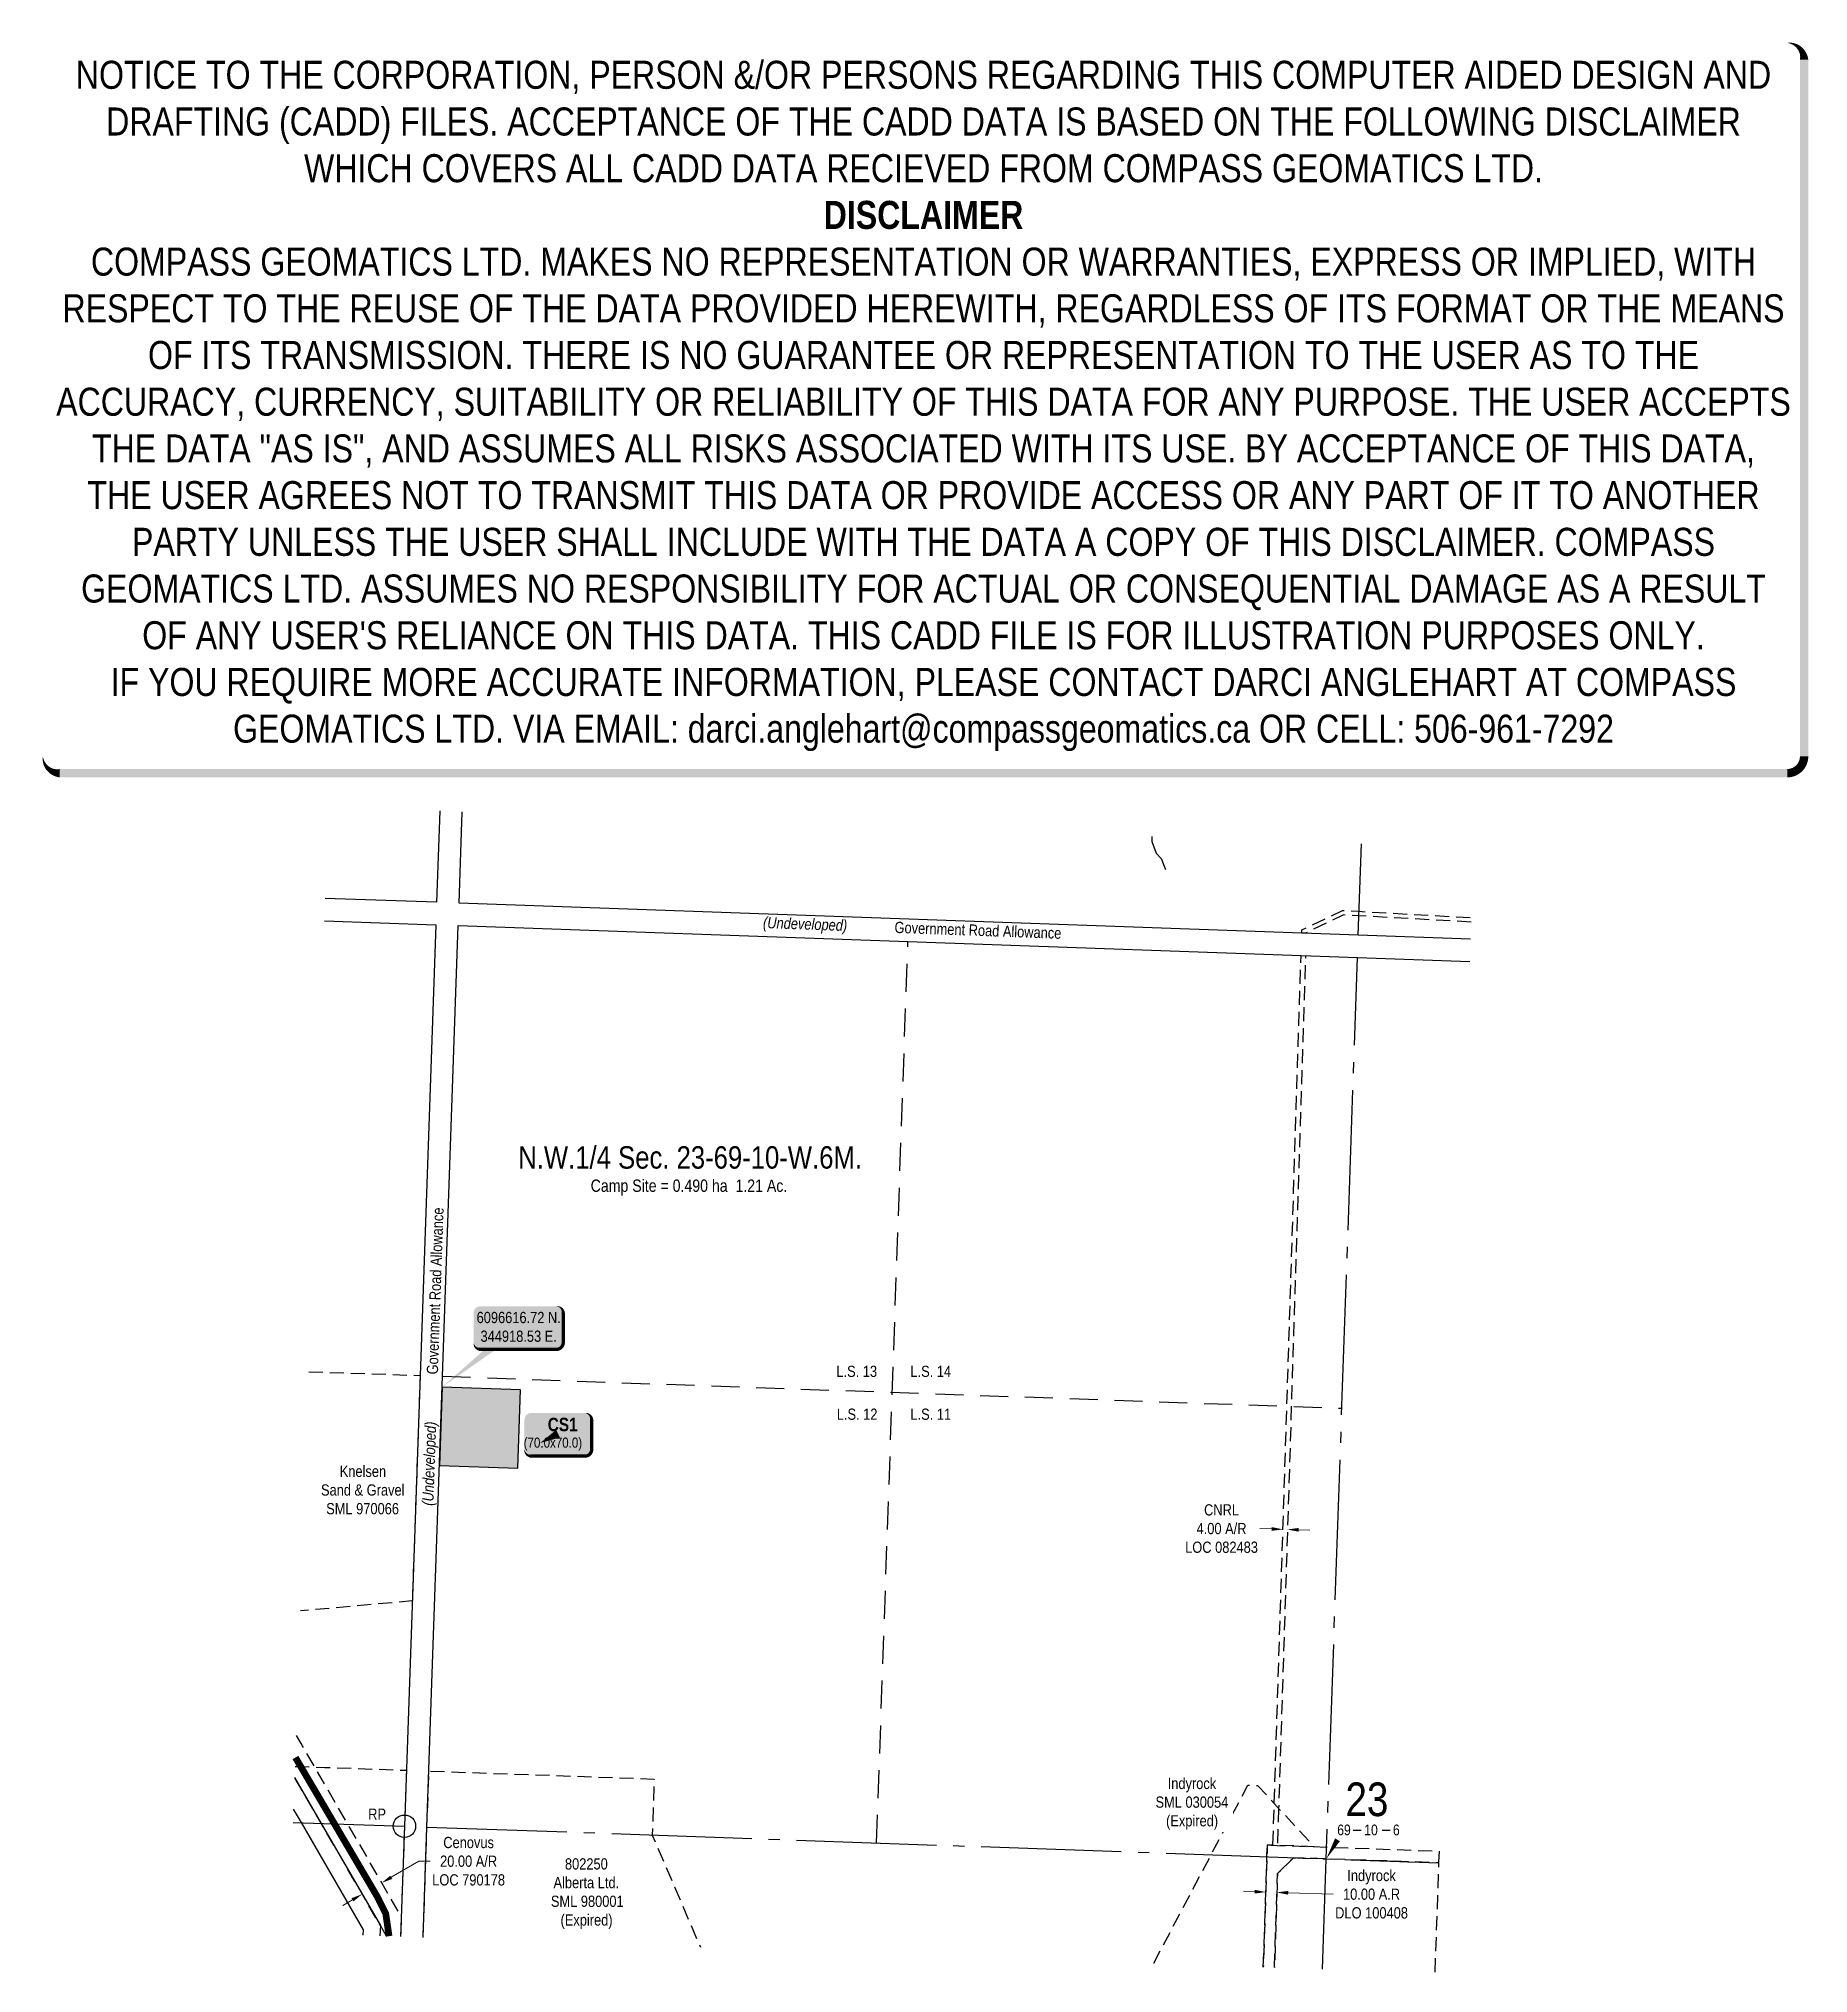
# Model space of a CAD drawing. Extents: x 344558 to 346138, y 6096094 to 6097820.
import ezdxf
from ezdxf.enums import TextEntityAlignment as Align

# ---------------------------------------------------------------- set-up
doc = ezdxf.new("R2010")
doc.units = 0
doc.header["$LTSCALE"] = 5
doc.header["$PDSIZE"] = 0.5
for name, pattern in [('foc-ACCESSROAD', [3.75, 2.5, -1.25]), ('foc-LSD', [8, 5, -3]), ('foc-QUARTERLINE', [33, 25, -3, 2, -3])]:
    doc.linetypes.add(name, pattern=pattern)
doc.layers.get('Defpoints').update_dxf_attribs({"color": 9})
for name, color, linetype in [('10', 1, 'Continuous'), ('35', 37, 'Continuous'), ('9', 3, 'Continuous'), ('AS-ROADS', 254, 'Continuous'), ('C-AR', 13, 'foc-ACCESSROAD'), ('C-SYMBOL', 7, 'Continuous'), ('DETAIL-T', 7, 'Continuous'), ('F-AR', 190, 'foc-ACCESSROAD'), ('F-RW', 190, 'Continuous'), ('F-WS', 190, 'foc-ACCESSROAD'), ('L-AREAWORK', 7, 'Continuous'), ('L-QSEC', 8, 'foc-QUARTERLINE'), ('L-ROAD-T', 7, 'Continuous'), ('L-SEC', 7, 'Continuous'), ('L-SECLBL', 7, 'Continuous'), ('L-SECTION-LSD', 7, 'foc-LSD'), ('P-TEMP-BLOCKS', 250, 'Continuous'), ('P-TEMP-BLUE', 146, 'Continuous'), ('T-WATER', 160, 'Continuous')]:
    doc.layers.add(name, color=color, linetype=linetype)
for name, color, linetype, lineweight in [('C-AR-T', 13, 'Continuous', 9), ('F-AR-T', 190, 'Continuous', 9), ('F-WS-T', 190, 'Continuous', 9), ('T-TEXT', 48, 'Continuous', 18)]:
    doc.layers.add(name, color=color, linetype=linetype, lineweight=lineweight)
doc.layers.add('DISCLAIMER', color=7, linetype='Continuous', plot=False)
doc.layers.add('P-TEMP-BLUE-H', color=7, linetype='Continuous', true_color=0x99e6ff)
doc.styles.add('100L', font='ARIALN.TTF', dxfattribs={"height": 11})
doc.styles.add('175L', font='ARIALN.TTF', dxfattribs={"height": 20})
doc.styles.add('80', font='ARIALN.TTF', dxfattribs={"height": 10})
doc.styles.add('80CG', font='ARIALN.TTF', dxfattribs={"height": 10})
doc.styles.add('80L', font='ARIALN.TTF', dxfattribs={"height": 10})
doc.styles.add('80LS', font='ARIALNI.TTF', dxfattribs={"height": 10})
doc.styles.add('BOLD', font='ARIALNB.TTF')
doc.styles.add('foc-LtypeFont', font='ARIALN.TTF', dxfattribs={"height": 7.349999999999999})
doc.styles.add('SIMPLEX', font='ARIALN.TTF')
doc.linetypes.add('foc-TOPO-flowdirection-NOLINE', pattern='A,0,[">",foc-LtypeFont,S=0.3,R=0,X=0,Y=-0.945],-20,[">",foc-LtypeFont,S=0.3,R=0,X=0,Y=-0.945],0', length=20)
doc.dimstyles.new('Compass 5 000', dxfattribs={"dimscale": 5, "dimtxt": 9, "dimasz": 2, "dimexe": 0.2, "dimexo": 0.0625, "dimgap": 0.5, "dimtad": 0, "dimtih": 1, "dimtoh": 1, "dimzin": 0, "dimdsep": 46, "dimtxsty": '80CG', "dimcen": 0.1, "dimse1": 1, "dimse2": 1, "dimclrd": 256, "dimclrt": 256, "dimaunit": 1, "dimadec": 4, "dimazin": 0, "dimtfac": 0.06, "dimtofl": 0, "dimtmove": 0, "dimatfit": 1, "dimfxl": 0.2, "dimtolj": 1, "dimtzin": 0, "dimlwd": -1, "dimarcsym": 0})

# ---------------------------------------------------------------- blocks, each defined once
blk = doc.blocks.new('L-SECLBL')
at = {"layer": '9', "color": 7}
for p, q in [((-5.082139060913505, -27.83004804289613), (-12.28857354467345, -27.83004804289613)), ((20.70431141927111, -27.83004804289613), (13.49787693551116, -27.83004804289613))]:
    blk.add_line(p, q, dxfattribs=at)
at = {"layer": '10', "color": 2, "style": 'SIMPLEX'}
blk.add_attdef('SEC', text='', height=30, dxfattribs=at).set_placement((0, 0), align=Align.MIDDLE)
at = {"layer": '10', "color": 5, "style": '80L'}
blk.add_attdef('TWP', text='', height=9.5, dxfattribs=at).set_placement((-14.43410290347765, -27.36845155570791), align=Align.MIDDLE_RIGHT)
blk.add_attdef('RGE', text='', height=9.5, dxfattribs=at).set_placement((3.622123863462547, -27.36845155570791), align=Align.MIDDLE_CENTER)
blk.add_attdef('MER', text='', height=9.5, dxfattribs=at).set_placement((23.16775162027989, -27.36845155570791), align=Align.MIDDLE_LEFT)
blk = doc.blocks.new('*U20')
h = blk.add_hatch(color=254)
edge = h.paths.add_edge_path()
edge.add_line((-33.99999999999998, -20), (33.99999999999998, -20))
edge.add_arc((33.99999999999999, -13.99999999999999), 6.000000000000007, 269.9999999999999, 359.9999999999999)
edge.add_line((39.99999999999999, -14), (39.99999999999999, 12.5))
edge.add_arc((33.99999999999999, 12.49999999999999), 6.000000000000007, 6.785183320455494e-14, 90.00000000000007)
edge.add_line((33.99999999999998, 18.5), (-33.99999999999998, 18.5))
edge.add_arc((-33.99999999999999, 12.49999999999999), 6.000000000000007, 89.99999999999993, 179.9999999999999)
edge.add_line((-39.99999999999999, 12.5), (-39.99999999999999, -14))
edge.add_arc((-33.99999999999999, -13.99999999999999), 6.000000000000007, 180, 270.0000000000001)
at = {"color": 1, "flags": 128}
blk.add_lwpolyline([(-33.99999999999998, -20, 3, 3, 0), (33.99999999999998, -20, 3, 3, 0.4142135623730951), (39.99999999999999, -14, 3, 3, 0), (39.99999999999999, 12.5, 3, 0, 0.4142135623730951), (33.99999999999998, 18.5, 0, 0, 0), (-33.99999999999998, 18.5, 0, 0, 0.4142135623730951), (-39.99999999999999, 12.5, 0, 0, 0), (-39.99999999999999, -14, 0, 3, 0.4142135623730951)], format="xyseb", close=True, dxfattribs=at)
blk.add_lwpolyline([(-67.95661362896445, -53.6609322902843, 0, 10, 0), (0, 0, 5, 5, 0)], format="xyseb", dxfattribs=at)
at = {"color": 1, "style": '80'}
blk.add_attdef('ENTER_TEXT_001', (-35.98567530695772, -4.996589358799454), '', height=10, dxfattribs=at)
blk = doc.blocks.new('RP')
at = {"layer": '35', "color": 3}
blk.add_circle((0, 0), 10, dxfattribs=at)
at = {"layer": '35', "color": 3, "style": '80'}
blk.add_attdef('RP_001', (-32.36089367917796, 5.754369554757101), '', height=10, dxfattribs=at)
blk = doc.blocks.new('*D21')
at = {"layer": 'Defpoints', "color": 0, "transparency": 16777216}
for p in [(344846.5591672435, 6096165.094598012), (344863.8590643154, 6096175.121326597), (344864.374235278, 6096174.232461944)]:
    blk.add_point(p, dxfattribs=at)
at = {"layer": 'F-AR-T', "transparency": 16777216}
for p, q in [((344873.0261120475, 6096179.246943807), (344897.7258101064, 6096193.562472248)), ((344897.7258101064, 6096193.562472248), (344907.7258101064, 6096193.562472248)), ((344838.4224614357, 6096159.191251496), (344829.7705846662, 6096154.176769632))]:
    blk.add_line(p, q, dxfattribs=at)
for points in [[(344872.19036507, 6096180.68892327), (344873.861859025, 6096177.804964346), (344864.374235278, 6096174.232461944)], [(344837.5867144582, 6096160.633230958), (344839.2582084131, 6096157.749272034), (344847.0743382056, 6096164.205733359)]]:
    blk.add_solid(points, dxfattribs=at)
at = {"layer": 'F-AR-T', "transparency": 16777216, "insert": (344942.0402712254, 6096193.562472248), "char_height": 10, "attachment_point": 5, "style": '80CG'}
blk.add_mtext('\\A1;Cenovus\\P20.00 A/R\\PLOC 790178', dxfattribs=at)
blk = doc.blocks.new('*D22')
at = {"layer": 'Defpoints', "color": 0, "transparency": 16777216}
for p in [(345653.225982198, 6096159.101463644), (345663.4471241594, 6096165.767805539), (345663.2183805252, 6096158.774617369)]:
    blk.add_point(p, dxfattribs=at)
at = {"layer": 'F-AR-T', "transparency": 16777216}
for p, q in [((345643.4600710977, 6096166.421571895), (345633.4654163633, 6096166.748491977)), ((345673.4417788938, 6096165.440885457), (345713.568788547, 6096164.128351347))]:
    blk.add_line(p, q, dxfattribs=at)
for points in [[(345643.514557778, 6096168.087347685), (345643.4055844175, 6096164.755796107), (345653.4547258321, 6096166.094651815)], [(345673.4962655741, 6096167.106661247), (345673.3872922136, 6096163.775109668), (345663.4471241594, 6096165.767805539)]]:
    blk.add_solid(points, dxfattribs=at)
at = {"layer": 'F-AR-T', "transparency": 16777216, "insert": (345747.8627858184, 6096164.128351348), "char_height": 10, "attachment_point": 5, "style": '80CG'}
blk.add_mtext('\\A1;Indyrock\\P10.00 A.R\\PDLO 100408', dxfattribs=at)
blk = doc.blocks.new('*D23')
at = {"layer": 'C-AR-T', "transparency": 16777216}
for p, q in [((345658.7982699764, 6096490.051958344), (345648.2924171085, 6096490.383967561)), ((345682.7873596735, 6096489.293847702), (345692.7823698808, 6096488.977982293))]:
    blk.add_line(p, q, dxfattribs=at)
for points in [[(345658.8509142111, 6096491.717793379), (345658.7456257417, 6096488.38612331), (345668.7932801837, 6096489.736092936)], [(345682.8400039083, 6096490.959682737), (345682.7347154388, 6096487.628012667), (345672.7923494662, 6096489.60971311)]]:
    blk.add_solid(points, dxfattribs=at)
at = {"layer": 'Defpoints', "color": 0, "transparency": 16777216}
for p in [(345668.7932801837, 6096489.736092936), (345668.61710568, 6096484.161357889), (345672.6161749626, 6096484.034978064)]:
    blk.add_point(p, dxfattribs=at)
at = {"layer": 'C-AR-T', "transparency": 16777216, "insert": (345613.9915985547, 6096490.383967561), "char_height": 10, "attachment_point": 5, "style": '80CG'}
blk.add_mtext('\\A1;CNRL\\P4.00 A/R\\PLOC 082483 ', dxfattribs=at)
blk = doc.blocks.new('*U24')
at = {"true_color": 0x99e6ff}
h = blk.add_hatch(color=141, dxfattribs=at)
edge = h.paths.add_edge_path()
edge.add_line((-23.99999999999998, -20), (23.99999999999998, -20))
edge.add_arc((23.99999999999998, -14), 6, 270, 360)
edge.add_line((29.99999999999998, -14), (29.99999999999998, 12.5))
edge.add_arc((23.99999999999998, 12.5), 6, 0, 90)
edge.add_line((23.99999999999998, 18.5), (-23.99999999999998, 18.5))
edge.add_arc((-23.99999999999998, 12.5), 6, 90, 180)
edge.add_line((-29.99999999999998, 12.5), (-29.99999999999998, -14))
edge.add_arc((-23.99999999999998, -14), 6, 180, 270)
at = {"color": 250, "flags": 128}
blk.add_lwpolyline([(-23.99999999999998, -20, 3, 3, 0), (23.99999999999998, -20, 3, 3, 0.414213562373095), (29.99999999999998, -14, 3, 3, 0), (29.99999999999998, 12.5, 3, 0, 0.414213562373095), (23.99999999999998, 18.5, 0, 0, 0), (-23.99999999999998, 18.5, 0, 0, 0.414213562373095), (-29.99999999999998, 12.5, 0, 0, 0), (-29.99999999999998, -14, 0, 3, 0.414213562373095)], format="xyseb", close=True, dxfattribs=at)
at = {"flags": 128}
blk.add_lwpolyline([(-16.08017872372204, -8.346255067618841, 0, 7.5, 0), (-3.398394867633905e-15, 0, 0, 0, 0)], format="xyseb", dxfattribs=at)
at = {"color": 250}
for tag, p, height, style in [('TEMP_AREA_W1_001', (-9.212824010914055, 2.244292974654144), 12, 'BOLD'), ('ENTER_TEXT_001', (-30.65893587994544, -12.47010782646594), 9, '80')]:
    blk.add_attdef(tag, p, '', height=height, dxfattribs=dict(at, style=style))
blk = doc.blocks.new('Disclaimer_Legal')
at = {"layer": 'DISCLAIMER', "color": 254, "flags": 128}
blk.add_lwpolyline([(-3612.859355113964, -1104.601793492536, 37.5, 37.5, 0), (4096.10254652852, -1104.601793492536, 37.5, 37.5, 0.414213562373095), (4171.10254652852, -1029.601793492536, 37.5, 37.5, 0), (4171.10254652852, 2078.694150954953, 37.5, 0, 0.414213562373095), (4096.10254652852, 2153.694150954953, 0, 0, 0), (-3612.859355113964, 2153.694150954953, 0, 0, 0.414213562373095), (-3687.859355113964, 2078.694150954953, 0, 0, 0), (-3687.859355113964, -1029.601793492536, 0, 37.5, 0.414213562373095)], format="xyseb", close=True, dxfattribs=at)
at = {"layer": 'DISCLAIMER', "color": 254, "insert": (241.6215957072782, 533.9211787312088), "char_height": 125, "width": 7717.567617301413, "attachment_point": 5, "style": '80'}
blk.add_mtext('NOTICE TO THE CORPORATION, PERSON &/OR PERSONS REGARDING THIS COMPUTER AIDED DESIGN AND DRAFTING (CADD) FILES. ACCEPTANCE OF THE CADD DATA IS BASED ON THE FOLLOWING DISCLAIMER WHICH COVERS ALL CADD DATA RECIEVED FROM COMPASS GEOMATICS LTD.\\P{\\fArial Narrow|b1|i0|c0|p34;DISCLAIMER}\\PCOMPASS GEOMATICS LTD. MAKES NO REPRESENTATION OR WARRANTIES, EXPRESS OR IMPLIED, WITH RESPECT TO THE REUSE OF THE DATA PROVIDED HEREWITH, REGARDLESS OF ITS FORMAT OR THE MEANS OF ITS TRANSMISSION. THERE IS NO GUARANTEE OR REPRESENTATION TO THE USER AS TO THE ACCURACY, CURRENCY, SUITABILITY OR RELIABILITY OF THIS DATA FOR ANY PURPOSE. THE USER ACCEPTS THE DATA "AS IS", AND ASSUMES ALL RISKS ASSOCIATED WITH ITS USE. BY ACCEPTANCE OF THIS DATA, THE USER AGREES NOT TO TRANSMIT THIS DATA OR PROVIDE ACCESS OR ANY PART OF IT TO ANOTHER PARTY UNLESS THE USER SHALL INCLUDE WITH THE DATA A COPY OF THIS DISCLAIMER. COMPASS GEOMATICS LTD. ASSUMES NO RESPONSIBILITY FOR ACTUAL OR CONSEQUENTIAL DAMAGE AS A RESULT OF ANY USER\'S RELIANCE ON THIS DATA. THIS CADD FILE IS FOR ILLUSTRATION PURPOSES ONLY.\\PIF YOU REQUIRE MORE ACCURATE INFORMATION, PLEASE CONTACT DARCI ANGLEHART AT COMPASS GEOMATICS LTD. VIA EMAIL: darci.anglehart@compassgeomatics.ca OR CELL: 506-961-7292', dxfattribs=at)

msp = doc.modelspace()

# ---------------------------------------------------------------- hatches: boundary and pattern name
at = {"layer": 'P-TEMP-BLUE-H'}
h = msp.add_hatch(color=256, dxfattribs=at)
h.dxf.hatch_style = 1
h.paths.add_polyline_path([(344986.0426822937, 6096544.341614719), (344988.4757584881, 6096614.284328167), (344918.5330450389, 6096616.717404363), (344916.0999688446, 6096546.774690913)])

# ---------------------------------------------------------------- linework, layer by layer
at = {"layer": 'AS-ROADS', "const_width": 5.998740119999993, "flags": 128}
msp.add_lwpolyline([(344787.4881897255, 6096286.134560212), (344860.4281455568, 6096162.174480689), (344868.0830727672, 6096146.873965464), (344871.0255941863, 6096126.705232947)], dxfattribs=at)
at = {"layer": 'C-AR', "flags": 128}
msp.add_lwpolyline([(345836.7472701548, 6097031.63925391), (345736.5882500485, 6097037.215610462), (345722.8442162972, 6097037.981436096), (345691.6739580274, 6097023.032111344), (345689.6181856622, 6097022.046114794), (345689.6047318046, 6097021.631197178), (345685.6078365247, 6097021.773527741), (345685.6960092409, 6097024.602333768), (345691.8359761208, 6097027.54714129), (345722.0399981993, 6097042.030982187), (345736.7274204009, 6097041.213177506), (345836.8857218145, 6097035.637673297)], dxfattribs=at)
msp.add_lwpolyline([(345664.9330781496, 6096240.916201433), (345663.8840000496, 6096207.71868449), (345659.8855472172, 6096207.860353196), (345661.0623156728, 6096245.103207998), (345684.9715888725, 6097001.670446909), (345688.970119504, 6097001.528260607), (345664.9330781496, 6096240.916201433)], close=True, dxfattribs=at)
at = {"layer": 'F-AR', "flags": 128}
for points in [[(344788.1028579896, 6096305.828376333), (344804.4459700668, 6096277.629827734), (344834.0375197886, 6096226.574763936), (344881.9657258093, 6096143.880490909), (344881.3567179999, 6096126.338555904)], [(344868.7619583172, 6096126.785574962), (344863.2915321998, 6096136.224309554), (344810.4495086094, 6096227.396681869), (344786.7960841542, 6096268.209393993)], [(345651.2674695903, 6096099.012526009), (345654.4806565016, 6096197.59600574), (345654.4924213048, 6096197.936959749), (345654.8206571467, 6096208.038723217), (345657.3265109268, 6096207.950054361), (345659.8855472172, 6096207.860353196), (345663.8840000496, 6096207.71868449), (345707.8180936353, 6096206.165757133), (345808.1088125092, 6096202.621943164), (345807.7549290895, 6096192.633254197), (345807.738799306, 6096192.175358979), (345707.4568259253, 6096195.727381492), (345678.2563456317, 6096196.757045515), (345663.9974239707, 6096182.591662274), (345661.2520014144, 6096098.658150369)]]:
    msp.add_lwpolyline(points, dxfattribs=at)
at = {"layer": 'F-RW'}
for points in [[(344786.796097931, 6096268.209790578), (344810.4503923391, 6096227.397252198), (344863.2915321998, 6096136.224309554), (344862.9503707267, 6096126.991842528)], [(344847.963960272, 6096127.523747167), (344848.1460211251, 6096132.450414854), (344792.759242106, 6096228.013376653), (344785.8159619759, 6096239.993953839)]]:
    msp.add_lwpolyline(points, dxfattribs=at)
at = {"layer": 'F-WS', "flags": 128}
for points in [[(344799.3788925025, 6096630.439209402), (344898.7651656738, 6096627.004378437), (344891.7698202295, 6096425.906820462), (344791.9612665365, 6096416.902993152)], [(344787.1443145534, 6096278.234138042), (344789.9480513493, 6096278.136382964), (344804.4459700668, 6096277.629827734), (344813.6615876954, 6096277.307784463), (344886.512254169, 6096274.762340733), (344884.7744670769, 6096224.806312603), (344882.5498373073, 6096160.712927763), (344881.9657258093, 6096143.880490909), (344881.3570163685, 6096126.338545314)], [(344901.4569704063, 6096125.625148412), (344904.8745388419, 6096224.096409023), (344906.6124672361, 6096274.053029448), (345107.6241338046, 6096266.944828997), (345105.8959017772, 6096216.977092923), (345148.936115014, 6096116.841503697)], [(345553.4300001372, 6096102.485018904), (345604.6601926711, 6096199.35272678), (345637.5143356967, 6096261.477015063), (345646.2070421748, 6096261.176336515), (345696.6869553825, 6096206.559040607), (345663.8840000496, 6096207.71868449), (345659.8855472172, 6096207.860353196), (345657.3265109268, 6096207.950054361), (345654.8206571467, 6096208.038723217), (345654.4924213048, 6096197.936959749), (345654.4806565016, 6096197.59600574), (345651.2674695903, 6096099.012526009)], [(345661.2520014144, 6096098.658150369), (345663.9974239707, 6096182.591662274), (345678.2563456317, 6096196.757045515), (345707.4568259253, 6096195.727381492), (345807.738799306, 6096192.175358979), (345804.2487940518, 6096093.582841806)]]:
    msp.add_lwpolyline(points, dxfattribs=at)
at = {"layer": 'L-QSEC'}
for p, q in [((345735.9893384564, 6097019.981634406), (345738.8177275358, 6097101.35697884)), ((345704.0443191942, 6096097.139345556), (345735.2907142974, 6096999.881577457)), ((344785.4089826, 6096228.277963255), (344884.7744905654, 6096224.806814368)), ((344904.875053102, 6096224.096317288), (345807.6568179405, 6096192.185578393))]:
    msp.add_line(p, q, dxfattribs=at)
at = {"layer": 'L-SEC'}
for p, q in [((344916.2868226947, 6097130.808544999), (344913.4552139806, 6097049.303038682)), ((344933.5532892054, 6097048.585346394), (344936.3852550752, 6097130.088899929)), ((344913.4552139806, 6097049.303038682), (344814.0470386692, 6097052.701055204)), ((344813.3487902638, 6097032.600106033), (344912.7562314983, 6097029.201929037)), ((344912.7562314983, 6097029.201929037), (344898.766216108, 6096627.00456655)), ((344918.8661124667, 6096626.291966687), (344932.856633345, 6097028.48593966)), ((345836.2200729538, 6097016.414044526), (345735.9889037519, 6097019.981649887)), ((345735.2907142974, 6096999.881577457), (345835.524076244, 6096996.31398402)), ((344898.766216108, 6096627.00456655), (344884.7744905654, 6096224.806814368)), ((344904.8750769905, 6096224.097005655), (344918.8661124667, 6096626.291966687)), ((344884.7744905654, 6096224.806814368), (344881.3570578796, 6096126.338543841)), ((344901.4577737327, 6096125.6251199), (344904.8750769905, 6096224.097005655))]:
    msp.add_line(p, q, dxfattribs=at)
at = {"layer": 'L-SECLBL', "flags": 128}
msp.add_lwpolyline([(345707.4568259253, 6096195.727381492, 0, 4.999999999999991, 0), (345717.489354916, 6096212.720274106, 0, 0, 0)], format="xyseb", dxfattribs=at)
at = {"layer": 'L-SECTION-LSD'}
msp.add_line((344918.8661124667, 6096626.291966687), (345721.3741077623, 6096597.81572626), dxfattribs=at)
at = {"layer": 'P-TEMP-BLUE'}
msp.add_lwpolyline([(344986.0426822937, 6096544.341614719), (344988.4757584881, 6096614.284328167), (344918.5330450389, 6096616.717404363), (344916.0999688446, 6096546.774690913)], close=True, dxfattribs=at)
at = {"layer": 'T-WATER', "flags": 128}
msp.add_lwpolyline([(345551.8577445883, 6097108.051273577), (345551.7622000007, 6097103.497599993), (345555.6139000012, 6097093.226500001), (345560.1659000016, 6097088.3243), (345564.0348757617, 6097078.579850248)], dxfattribs=at)
at = {"layer": 'T-WATER', "linetype": 'foc-TOPO-flowdirection-NOLINE', "flags": 128}
msp.add_lwpolyline([(345551.8577445883, 6097108.051273577), (345551.7622000007, 6097103.497599993), (345555.6139000012, 6097093.226500001), (345560.1659000016, 6097088.3243), (345564.0348757617, 6097078.579850248)], dxfattribs=at)

# ---------------------------------------------------------------- block references
at = {"color": 3}
msp.add_blockref('RP', (344884.774, 6096224.807), dxfattribs=at).add_auto_attribs({'RP_001': 'RP'})
at = {"layer": 'Defpoints', "color": 3, "xscale": 0.2, "yscale": 0.2, "zscale": 0.2}
msp.add_blockref('Disclaimer_Legal', (345299.6762885593, 6097385.390986228), dxfattribs=at)
at = {"layer": 'DETAIL-T'}
ref = msp.add_blockref('*U20', (344986.4753891382, 6096670.367068931), dxfattribs=dict(at, xscale=0.9997900199999965, yscale=0.9997900199999965, zscale=0.9997900199999965))
ref.add_attrib('ENTER_TEXT_001', '6096616.72 N.', (344949.1878588902, 6096673.784950457), dxfattribs={"layer": '0', "color": 1, "height": 9.997900199999957, "style": '80'})
ref.add_attrib('ENTER_TEXT_002', '344918.53 E.', (344952.6625725, 6096657.080864356), dxfattribs={"layer": '0', "color": 1, "height": 9.997900199999957, "style": '80'})
at = {"layer": 'L-SECLBL', "xscale": 0.9997900199999965, "yscale": 0.9997900199999965, "zscale": 0.9997900199999965}
msp.add_blockref('L-SECLBL', (345743.7499803025, 6096248.885804849), dxfattribs=at).add_auto_attribs({'SEC': '23', 'TWP': '69', 'RGE': '10', 'MER': '6'})
at = {"layer": 'P-TEMP-BLOCKS', "xscale": 0.9997860000000001, "yscale": 0.9997860000000001, "zscale": 0.9997860000000001}
msp.add_blockref('*U24', (345021.8490626622, 6096575.072831533), dxfattribs=at).add_auto_attribs({'TEMP_AREA_W1_001': 'CS1', 'ENTER_TEXT_001': '(70.0x70.0)'})

# ---------------------------------------------------------------- texts
at = {"layer": 'C-SYMBOL', "color": 3, "insert": (345139.7132912062, 6096831.619532621), "char_height": 19.99580039999994, "width": 306.8114148687445, "attachment_point": 2, "style": '175L', "bg_fill": 3, "box_fill_scale": 1.2, "bg_fill_color": 256, "bg_fill_transparency": 0}
msp.add_mtext('N.W.1/4 Sec. 23-69-10-W.6M.', dxfattribs=at)
at = {"layer": 'F-WS-T', "char_height": 9.999999999999995, "attachment_point": 1, "style": '80L'}
for s, insert in [('\\pi17.02228;Knelsen \\P\\pi0.31696;Sand & Gravel\\P\\pi4.9452;SML 970066', (344809.9923342688, 6096546.532867361)), ('\\pi18.29445;802250 \\P\\pi8.08981;Alberta Ltd.\\P\\pi5.73305;SML 980001\\P\\pi14.35516;(Expired)', (345009.7188294039, 6096196.205692655))]:
    msp.add_mtext_dynamic_manual_height_columns(s, width=73.7921660932244, gutter_width=49.99999999999985, heights=[0], dxfattribs=dict(at, insert=insert))
at = {"layer": 'L-ROAD-T', "style": '80L'}
msp.add_text('Government Road Allowance', height=9.999999999999982, rotation=88.01664166926231, dxfattribs=at).set_placement((344912.1817798673, 6096702.480414237), align=Align.MIDDLE_CENTER)
at = {"layer": 'L-ROAD-T', "insert": (345396.7896296176, 6097029.307331716), "char_height": 9.99790019999996, "width": 149.2476013588017, "attachment_point": 2, "rotation": 357.9493416791912, "style": '80L', "bg_fill": 3, "box_fill_scale": 1.2, "bg_fill_color": 256, "bg_fill_transparency": 0}
msp.add_mtext('Government Road Allowance', dxfattribs=at)
at = {"layer": 'T-TEXT', "style": '80LS'}
for height, rotation, p in [(9.997900199999963, 357.9493416791779, (345242.3669351359, 6097029.944188219)), (9.999999999999982, 88.01664166926231, (344906.8454676077, 6096548.385194772))]:
    msp.add_text('(Undeveloped)', height=height, rotation=rotation, dxfattribs=at).set_placement(p, align=Align.MIDDLE_CENTER)

# ---------------------------------------------------------------- dimensions: what is measured, and where the dimension line sits
at = {"layer": 'C-AR-T'}
dim = msp.add_linear_dim(base=(345668.7932801837, 6096489.736092936), p1=(345672.6161749626, 6096484.034978063), p2=(345668.6171056801, 6096484.161357889), angle=178.18992344717358, text='CNRL\\P4.00 A/R\\PLOC 082483 ', dimstyle='Compass 5 000', dxfattribs=at)
dim.commit()
dim.dimension.update_dxf_attribs({"geometry": '*D23', "text_midpoint": (345613.9915985547, 6096490.383967561), "dimtype": 161})
at = {"layer": 'F-AR-T'}
dim = msp.add_linear_dim(base=(344864.374235278, 6096174.232461944), p1=(344846.559167243, 6096165.094598012), p2=(344863.8590643156, 6096175.121326596), angle=30.09585757745793, text='Cenovus\\P20.00 A/R\\PLOC 790178', dimstyle='Compass 5 000', dxfattribs=at)
dim.commit()
dim.dimension.update_dxf_attribs({"geometry": '*D21', "text_midpoint": (344942.0402712254, 6096193.562472248), "dimtype": 161})
at = {"layer": 'F-AR-T', "color": 3}
dim = msp.add_linear_dim(base=(345663.4471241594, 6096165.767805539), p1=(345653.225982198, 6096159.101463644), p2=(345663.2183805252, 6096158.774617368), angle=358.1265520952375, text='Indyrock\\P10.00 A.R\\PDLO 100408', dimstyle='Compass 5 000', dxfattribs=at)
dim.commit()
dim.dimension.update_dxf_attribs({"geometry": '*D22', "text_midpoint": (345747.8627858184, 6096164.128351348), "dimtype": 161})

# ---------------------------------------------------------------- next in the draw order: linework, layer by layer
at = {"layer": 'L-SEC'}
for p, q in [((345334.7712885224, 6097034.28501241), (344933.5532892054, 6097048.585346394)), ((344932.856633345, 6097028.48593966), (345334.0737422423, 6097014.183550929)), ((345735.9889037519, 6097019.981649887), (345334.7712885224, 6097034.28501241)), ((345334.0737422423, 6097014.183550929), (345735.2907142974, 6096999.881577457))]:
    msp.add_line(p, q, dxfattribs=at)
at = {"layer": 'L-SECTION-LSD'}
msp.add_line((345306.1818687962, 6096209.911275551), (345334.0737422423, 6097014.183550929), dxfattribs=at)

# ---------------------------------------------------------------- next in the draw order: texts
at = {"layer": 'F-WS-T', "insert": (345554.7553447435, 6096268.011234577), "char_height": 9.997859999999983, "attachment_point": 1, "style": '80L', "bg_fill": 2}
msp.add_mtext_dynamic_manual_height_columns('\\pi11.16979;Indyrock\\P\\pi0.31604;SML 030054\\P\\pi9.71376;(Expired)', width=64.49972714870381, gutter_width=49.99999999999985, heights=[0], dxfattribs=at)
at = {"layer": 'L-AREAWORK', "color": 5, "insert": (345138.7018099992, 6096801.889770566), "char_height": 10.99769021999999, "width": 174.755248072906, "attachment_point": 2, "style": '100L', "bg_fill": 3, "box_fill_scale": 1.2, "bg_fill_color": 256, "bg_fill_transparency": 0}
msp.add_mtext('Camp Site = 0.490 ha  1.21 Ac.', dxfattribs=at)

# ---------------------------------------------------------------- next in the draw order: texts
at = {"layer": 'L-SECTION-LSD', "char_height": 9.997859999999983, "attachment_point": 1, "style": '100L', "bg_fill": 3, "box_fill_scale": 1.5, "bg_fill_color": 256, "bg_fill_transparency": 0}
for s, width, insert in [('\\pi1.88838;L.S. 13', 36.82633611771541, (345268.385579611, 6096635.742931378)), ('L.S. 14', 36.99028140433069, (345336.3304368403, 6096635.742931378)), ('\\pi2.22721;L.S. 12', 37.10378198737205, (345268.385579611, 6096597.466412776)), ('L.S. 11', 36.44169525296419, (345336.3304368403, 6096597.466412776))]:
    msp.add_mtext_dynamic_manual_height_columns(s, width=width, gutter_width=54.98822999999989, heights=[0], dxfattribs=dict(at, insert=insert))

doc.saveas('drawing.dxf')
